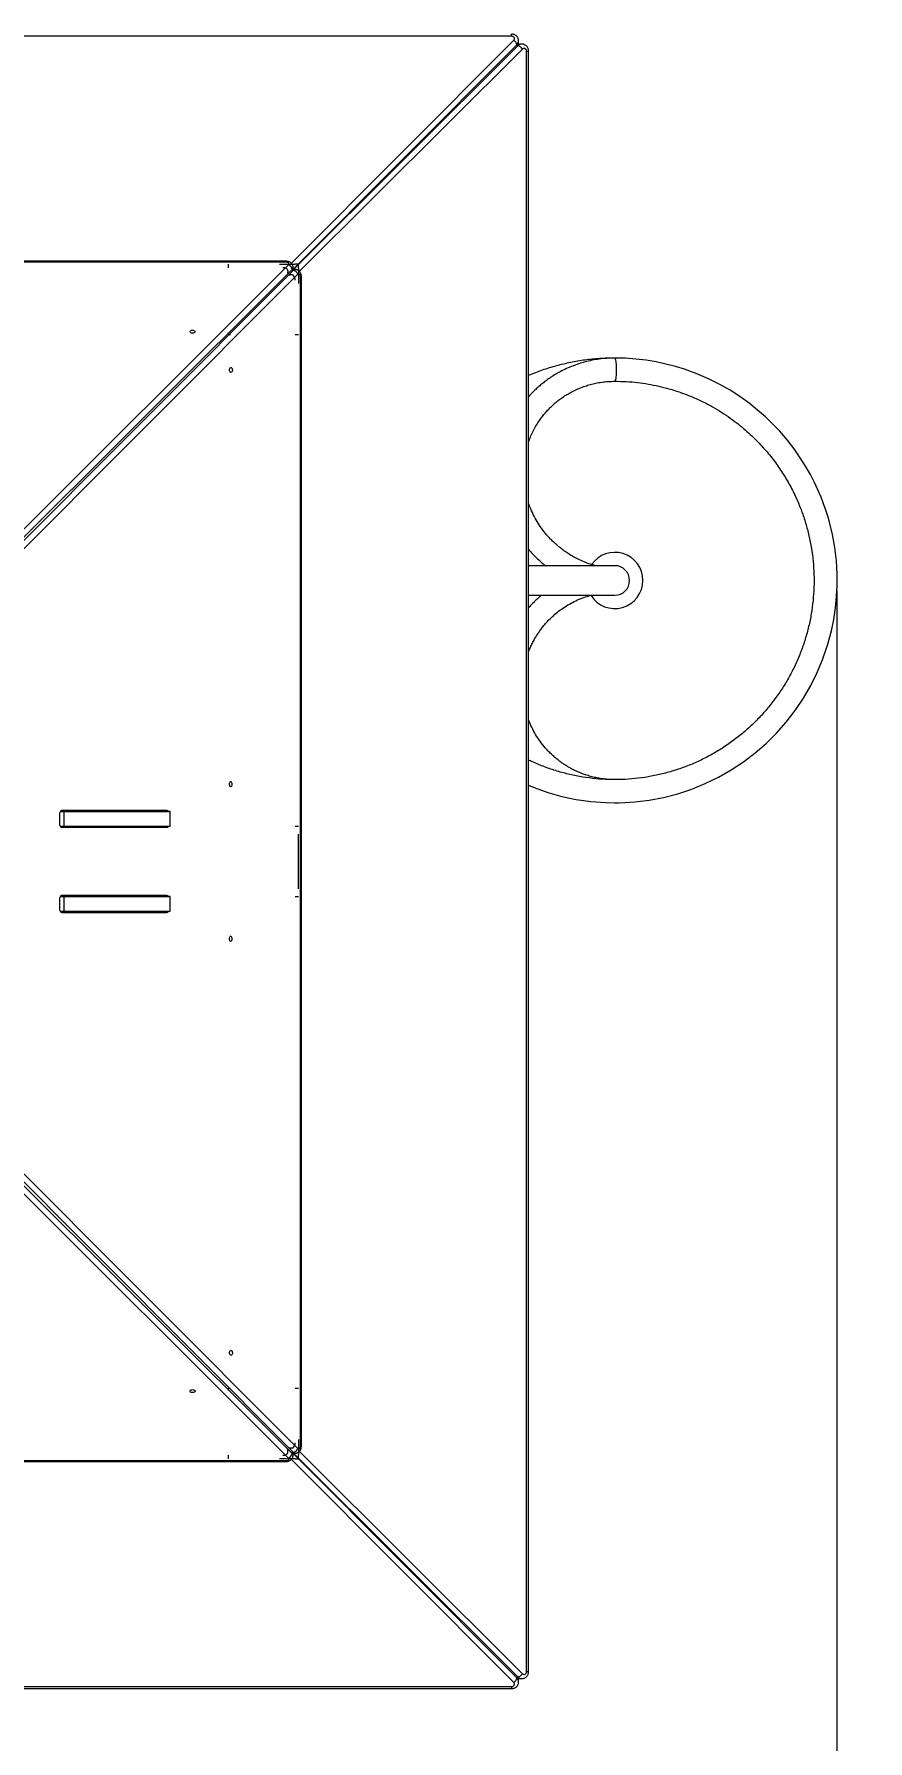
# Model space of a CAD drawing. Header units: millimetres. Extents: x -10881 to 8954, y -8695 to 5624.
# Drawn here: x 6243 to 7429, y -725 to 1704 of the extents above; entities that cross this region are included whole.
import ezdxf

# ---------------------------------------------------------------- set-up
doc = ezdxf.new("R2010")
doc.units = ezdxf.units.MM
for name, color, linetype in [('DIKOM_ОБЪЕКТ', 7, 'Continuous'), ('DIKOM_РАЗМЕР_ЗОНА', 7, 'Continuous'), ('DIKOM_РАЗМЕР_ОБЪЕКТА', 7, 'Continuous')]:
    doc.layers.add(name, color=color, linetype=linetype)
doc.styles.add('style1', font='arial.ttf', dxfattribs={"width": 0.8})
doc.dimstyles.new('1-50', dxfattribs={"dimtxt": 300, "dimasz": 200, "dimexe": 100, "dimexo": 0, "dimgap": 100, "dimtad": 1, "dimtxsty": 'style1', "dimcen": 200, "dimclrd": 7, "dimclre": 7, "dimclrt": 7, "dimadec": 1, "dimazin": 2, "dimtfac": 1, "dimtmove": 0, "dimatfit": 2, "dimfxl": 0, "dimlwd": 25, "dimlwe": 18, "dimarcsym": 0})

# ---------------------------------------------------------------- blocks, each defined once
blk = doc.blocks.new('*D10')
at = {"layer": 'Defpoints', "color": 0, "transparency": 16777216}
for p in [(-7152.7, 2730.8), (7385.2, 911.3), (7385.2, -7693.8)]:
    blk.add_point(p, dxfattribs=at)
at = {"layer": 'DIKOM_РАЗМЕР_ОБЪЕКТА', "color": 7, "lineweight": 18, "transparency": 16777216}
for p, q in [((-7152.7, 2730.8), (-7152.7, -7793.8)), ((7385.2, 911.3), (7385.2, -7793.8))]:
    blk.add_line(p, q, dxfattribs=at)
at = {"layer": 'DIKOM_РАЗМЕР_ОБЪЕКТА', "color": 7, "lineweight": 25, "transparency": 16777216}
blk.add_line((-6952.7, -7693.8), (7185.2, -7693.8), dxfattribs=at)
at = {"layer": 'DIKOM_РАЗМЕР_ОБЪЕКТА', "color": 7, "transparency": 16777216}
for points in [[(-6952.7, -7660.4), (-6952.7, -7727.1), (-7152.7, -7693.8)], [(7185.2, -7660.4), (7185.2, -7727.1), (7385.2, -7693.8)]]:
    blk.add_solid(points, dxfattribs=at)
at = {"layer": 'DIKOM_РАЗМЕР_ОБЪЕКТА', "color": 7, "transparency": 16777216, "insert": (116.2, -7440.6), "char_height": 300, "attachment_point": 5, "style": 'style1'}
blk.add_mtext('14500', dxfattribs=at)
blk = doc.blocks.new('*D12')
at = {"layer": 'Defpoints', "color": 0, "transparency": 16777216}
for p in [(-9113.3, 3014), (8954.2, 2756.5), (8954.2, -8594.5)]:
    blk.add_point(p, dxfattribs=at)
at = {"layer": 'DIKOM_РАЗМЕР_ЗОНА', "color": 7, "lineweight": 18, "transparency": 16777216}
for p, q in [((-9113.3, 3014), (-9113.3, -8694.5)), ((8954.2, 2756.5), (8954.2, -8694.5))]:
    blk.add_line(p, q, dxfattribs=at)
at = {"layer": 'DIKOM_РАЗМЕР_ЗОНА', "color": 7, "lineweight": 25, "transparency": 16777216}
blk.add_line((-8913.3, -8594.5), (8754.2, -8594.5), dxfattribs=at)
at = {"layer": 'DIKOM_РАЗМЕР_ЗОНА', "color": 7, "transparency": 16777216}
for points in [[(-8913.3, -8561.2), (-8913.3, -8627.8), (-9113.3, -8594.5)], [(8754.2, -8561.2), (8754.2, -8627.8), (8954.2, -8594.5)]]:
    blk.add_solid(points, dxfattribs=at)
at = {"layer": 'DIKOM_РАЗМЕР_ЗОНА', "color": 7, "transparency": 16777216, "insert": (-79.6, -8341.3), "char_height": 300, "attachment_point": 5, "style": 'style1'}
blk.add_mtext('18000', dxfattribs=at)

msp = doc.modelspace()

# ---------------------------------------------------------------- linework, layer by layer
at = {"layer": 'DIKOM_ОБЪЕКТ', "color": 7, "linetype": 'Continuous', "lineweight": 15}
for p, q in [((6922.353, 1700.817), (4616.037, 1700.817)), ((6609.044, 1377.682), (6925.381, 1695.089)), ((6929.923, 1688.694), (6611.412, 1369.105)), ((6611.882, 1368.678), (6931.423, 1687.194)), ((6937.818, 1682.651), (6620.442, 1366.293)), ((6929.923, 1687.194), (6929.923, 1688.694)), ((6931.423, 1687.194), (6929.923, 1687.194)), ((6932.353, 1692.853), (6932.353, 1694.353)), ((6937.085, 1689.624), (6935.585, 1689.625)), ((6943.546, -626.692), (6943.546, 1679.624)), ((6946.546, -626.692), (6946.546, 1679.625)), ((6601.478, 1380.538), (4936.887, 1380.538)), ((6601.478, 1379.329), (4936.887, 1379.329)), ((5772.601, 544.632), (6604.903, 1375.679)), ((6610.042, 1369.023), (5777.74, 537.976)), ((5780.875, 534.841), (6611.769, 1367.295)), ((6618.425, 1362.157), (5787.531, 529.703)), ((6519.286, 1376.277), (6519.286, 1371.346)), ((6592.139, 1376.277), (6614.286, 1376.277)), ((6601.471, 1380.538), (6601.471, 1379.329)), ((6604.286, 1367.319), (6604.286, 1365.305)), ((6610.328, 1361.277), (6608.314, 1361.277)), ((6610.035, 1367.295), (6610.035, 1369.023)), ((6611.763, 1367.295), (6610.035, 1367.295)), ((6610.042, 1367.295), (6610.042, 1369.023)), ((6611.769, 1367.295), (6610.042, 1367.295)), ((6611.471, 1369.735), (6611.471, 1372.13)), ((6611.478, 1369.735), (6611.478, 1372.13)), ((6614.871, 1368.732), (6612.475, 1368.732)), ((6614.877, 1368.732), (6612.481, 1368.732)), ((6619.286, 1376.277), (6614.286, 1376.277)), ((6619.286, 1371.277), (6619.286, 1376.277)), ((6619.286, 1371.277), (6619.286, 1349.13)), ((6622.075, -305.859), (6622.075, 1358.732)), ((6623.283, -305.858), (6623.283, 1358.732)), ((6519.286, 1279.255), (6519.286, 1276.277)), ((6519.286, 1276.277), (6522.265, 1276.277)), ((6614.356, 1276.277), (6619.286, 1276.277)), ((7067.173, 1209.706), (7079.301, 1209.484)), ((7069.176, 947.277), (6946.546, 947.277)), ((6946.546, 905.277), (7069.176, 905.277)), ((7071.83, 642.851), (7069.186, 642.777)), ((7069.165, 609.777), (7074.979, 609.917)), ((6279.027, 592.871), (6279.027, 580.871)), ((6280.25, 597.372), (6286.029, 597.371)), ((6422.277, 597.434), (6280.274, 597.407)), ((6431.89, 598.9), (6282.638, 598.872)), ((6286.029, 576.371), (6286.029, 597.371)), ((6436.485, 597.4), (6424.876, 597.401)), ((6436.485, 576.4), (6436.485, 597.4)), ((6280.249, 576.372), (6286.029, 576.371)), ((6419.91, 574.901), (6282.513, 574.875)), ((6282.638, 574.872), (6431.89, 574.9)), ((6419.91, 574.901), (6431.89, 574.9)), ((6619.286, 576.277), (6614.356, 576.277)), ((6619.286, 487.547), (6619.286, 565.007)), ((5777.74, 514.578), (6610.042, -316.151)), ((6611.769, -314.423), (5780.875, 517.713)), ((5787.531, 522.851), (6618.425, -309.285)), ((6604.903, -322.807), (5772.601, 507.922)), ((6279.027, 471.871), (6279.027, 459.871)), ((6280.25, 476.372), (6286.029, 476.371)), ((6422.277, 476.434), (6280.274, 476.407)), ((6280.591, 476.813), (6421.984, 476.813)), ((6431.89, 477.9), (6282.638, 477.872)), ((6286.029, 455.371), (6286.029, 476.371)), ((6436.485, 476.4), (6424.876, 476.401)), ((6436.485, 455.4), (6436.485, 476.4)), ((6614.356, 476.277), (6619.286, 476.277)), ((6280.249, 455.372), (6286.029, 455.371)), ((6419.91, 453.901), (6282.513, 453.875)), ((6282.638, 453.872), (6431.89, 453.9)), ((6419.91, 453.901), (6431.89, 453.9)), ((6519.286, -223.723), (6519.286, -226.702)), ((6522.265, -223.723), (6519.286, -223.723)), ((6619.286, -223.723), (6614.356, -223.723)), ((6604.286, -314.764), (6604.286, -312.751)), ((6610.328, -308.723), (6608.314, -308.723)), ((6610.035, -316.151), (6610.035, -314.423)), ((6610.035, -314.423), (6611.763, -314.423)), ((6610.042, -316.151), (6610.042, -314.423)), ((6610.042, -314.423), (6611.769, -314.423)), ((6619.286, -296.576), (6619.286, -318.723)), ((6620.439, -313.412), (6937.818, -629.721)), ((4936.887, -326.456), (6601.477, -326.456)), ((4936.887, -327.664), (6601.477, -327.664)), ((6519.286, -318.792), (6519.286, -323.723)), ((6614.286, -323.723), (6592.139, -323.723)), ((6601.471, -326.456), (6601.471, -327.664)), ((6925.381, -642.158), (6609.05, -324.81)), ((6611.423, -316.238), (6929.923, -635.762)), ((6611.471, -319.257), (6611.471, -316.861)), ((6611.477, -319.257), (6611.477, -316.861)), ((6931.423, -634.262), (6611.879, -315.796)), ((6612.473, -315.858), (6614.869, -315.858)), ((6612.479, -315.858), (6614.875, -315.858)), ((6614.286, -323.723), (6619.286, -323.723)), ((6619.286, -323.723), (6619.286, -318.723)), ((4616.037, -647.885), (6922.353, -647.885)), ((4616.037, -650.884), (6922.353, -650.884)), ((6929.923, -634.262), (6931.423, -634.262)), ((6929.923, -635.762), (6929.923, -634.262)), ((6932.353, -641.421), (6932.353, -639.92)), ((6935.58, -636.692), (6937.08, -636.692))]:
    msp.add_line(p, q, dxfattribs=at)
at = {"layer": 'DIKOM_ОБЪЕКТ', "color": 7, "linetype": 'Continuous', "lineweight": 15, "flags": 128}
for points in [[(6922.353, 1700.817), (6922.353, 1701.773), (6922.353, 1702.577), (6922.353, 1703.198), (6922.353, 1703.613), (6922.353, 1703.804), (6922.353, 1703.817)], [(6925.381, 1695.089), (6925.995, 1695.918), (6926.313, 1696.864), (6926.312, 1697.849), (6925.99, 1698.794), (6925.374, 1699.623), (6924.514, 1700.268), (6923.479, 1700.677), (6922.353, 1700.817)], [(6943.546, 1679.624), (6943.406, 1680.75), (6942.997, 1681.785), (6942.352, 1682.645), (6941.524, 1683.261), (6940.579, 1683.582), (6939.594, 1683.584), (6938.648, 1683.265), (6937.818, 1682.651)], [(6943.546, 1679.624), (6944.502, 1679.624), (6945.306, 1679.624), (6945.927, 1679.624), (6946.342, 1679.624), (6946.533, 1679.624), (6946.546, 1679.625)], [(6604.897, 1375.679), (6605.317, 1376.26), (6605.471, 1376.888), (6605.347, 1377.517), (6604.954, 1378.106), (6604.319, 1378.612), (6603.487, 1379.001), (6602.515, 1379.246), (6601.471, 1379.329)], [(6601.478, 1380.538), (6601.478, 1380.528), (6601.478, 1380.347), (6601.478, 1379.942), (6601.478, 1379.329)], [(6604.903, 1375.679), (6605.324, 1376.26), (6605.477, 1376.888), (6605.353, 1377.517), (6604.96, 1378.106), (6604.326, 1378.612), (6603.494, 1379.001), (6602.522, 1379.246), (6601.478, 1379.329)], [(6611.293, 1368.604), (6611.346, 1368.786), (6611.471, 1369.735)], [(6611.3, 1368.604), (6611.353, 1368.786), (6611.478, 1369.735)], [(6612.475, 1368.732), (6611.525, 1368.607), (6611.307, 1368.542)], [(6612.481, 1368.732), (6611.532, 1368.607), (6611.314, 1368.542)], [(6622.069, 1358.732), (6621.985, 1359.776), (6621.74, 1360.748), (6621.351, 1361.58), (6620.845, 1362.214), (6620.257, 1362.607), (6619.627, 1362.731), (6619, 1362.577), (6618.419, 1362.157)], [(6622.075, 1358.732), (6621.992, 1359.776), (6621.747, 1360.748), (6621.358, 1361.58), (6620.852, 1362.214), (6620.264, 1362.607), (6619.634, 1362.731), (6619.007, 1362.577), (6618.425, 1362.157)], [(6622.069, 1358.732), (6622.681, 1358.732), (6623.086, 1358.732), (6623.267, 1358.732), (6623.277, 1358.732)], [(6622.075, 1358.732), (6622.688, 1358.732), (6623.092, 1358.732), (6623.274, 1358.732), (6623.283, 1358.732)], [(6472.049, 1280.336), (6471.859, 1279.652), (6471.311, 1279.042), (6470.463, 1278.572), (6469.408, 1278.294), (6468.26, 1278.237), (6467.143, 1278.407), (6466.178, 1278.786), (6465.471, 1279.333), (6465.097, 1279.989), (6465.097, 1280.683), (6465.471, 1281.339), (6466.178, 1281.886), (6467.143, 1282.265), (6468.26, 1282.436), (6469.408, 1282.378), (6470.463, 1282.1), (6471.311, 1281.63), (6471.859, 1281.02), (6472.049, 1280.336)], [(6946.546, 634.68), (6954.281, 631.369), (6973.948, 624.443), (6994.029, 618.829), (7014.437, 614.548), (7035.082, 611.619), (7055.875, 610.058), (7076.725, 609.869), (7097.543, 611.051), (7118.237, 613.603), (7138.719, 617.514), (7158.899, 622.762), (7178.69, 629.328), (7198.004, 637.185), (7216.76, 646.295), (7234.876, 656.619), (7252.272, 668.116), (7268.873, 680.732), (7284.608, 694.413), (7299.408, 709.102), (7313.208, 724.734), (7325.949, 741.24), (7337.577, 758.548), (7348.037, 776.585), (7357.288, 795.273), (7365.291, 814.527), (7372.006, 834.267), (7377.406, 854.408), (7380.765, 870.746), (7383.239, 887.081), (7384.838, 903.277), (7385.597, 919.286), (7385.552, 935.067), (7384.423, 954.412), (7382.167, 973.27), (7378.863, 991.581), (7374.593, 1009.294), (7372.119, 1017.912), (7369.424, 1026.393), (7366.3, 1035.316), (7362.607, 1044.893), (7358.276, 1055.087), (7353.235, 1065.851), (7347.409, 1077.132), (7340.721, 1088.867), (7333.089, 1100.981), (7324.439, 1113.392), (7314.695, 1126.005), (7303.786, 1138.715), (7294.174, 1148.871), (7283.74, 1158.943), (7272.459, 1168.861), (7260.307, 1178.547), (7247.266, 1187.917), (7233.323, 1196.883), (7218.47, 1205.349), (7202.712, 1213.221), (7186.06, 1220.398), (7168.533, 1226.776), (7155.493, 1230.779), (7142.033, 1234.276), (7128.173, 1237.229), (7113.931, 1239.596), (7099.334, 1241.337), (7084.408, 1242.41), (7069.186, 1242.777), (7069.186, 1242.777)], [(7071.715, 1229.636), (7071.611, 1231.952), (7071.455, 1234.148), (7071.251, 1236.175), (7071.002, 1237.992), (7070.715, 1239.559), (7070.394, 1240.843), (7070.048, 1241.816), (7069.683, 1242.458), (7069.307, 1242.756), (7069.186, 1242.777)], [(6523.1, 1222.285), (6522.416, 1222.474), (6521.806, 1223.023), (6521.337, 1223.87), (6521.058, 1224.925), (6521.001, 1226.073), (6521.171, 1227.19), (6521.55, 1228.155), (6522.098, 1228.863), (6522.753, 1229.237), (6523.447, 1229.237), (6524.103, 1228.863), (6524.65, 1228.156), (6525.029, 1227.191), (6525.199, 1226.074), (6525.142, 1224.926), (6524.864, 1223.871), (6524.394, 1223.023), (6523.784, 1222.475), (6523.1, 1222.285)], [(7069.166, 1209.777), (7069.234, 1209.781), (7069.611, 1210.01), (7069.978, 1210.587), (7070.329, 1211.497), (7070.655, 1212.723), (7070.949, 1214.237), (7071.206, 1216.008), (7071.419, 1217.998), (7071.585, 1220.165), (7071.699, 1222.461), (7071.759, 1224.839), (7071.765, 1227.248), (7071.715, 1229.636)], [(6522.765, 639.918), (6522.081, 639.728), (6521.471, 639.179), (6521.002, 638.332), (6520.723, 637.276), (6520.666, 636.128), (6520.836, 635.011), (6521.215, 634.047), (6521.763, 633.339), (6522.418, 632.965), (6523.112, 632.965), (6523.768, 633.34), (6524.315, 634.047), (6524.694, 635.012), (6524.864, 636.129), (6524.807, 637.277), (6524.528, 638.332), (6524.059, 639.18), (6523.449, 639.728), (6522.765, 639.918)], [(6282.638, 598.872), (6281.934, 598.756), (6281.256, 598.415), (6280.632, 597.86), (6280.085, 597.114), (6279.636, 596.204), (6279.302, 595.167), (6279.096, 594.042), (6279.027, 592.871)], [(6286.029, 597.371), (6294.762, 597.372), (6303.335, 597.372), (6311.737, 597.373), (6319.955, 597.374), (6327.979, 597.375), (6335.798, 597.375), (6343.401, 597.376), (6350.777, 597.377), (6357.916, 597.378), (6364.808, 597.379), (6371.444, 597.38), (6377.814, 597.381), (6383.91, 597.382), (6389.723, 597.383), (6395.245, 597.384), (6400.469, 597.386), (6405.388, 597.387), (6409.994, 597.388), (6414.281, 597.389), (6418.243, 597.391), (6421.875, 597.392), (6425.172, 597.393), (6428.129, 597.394), (6430.742, 597.396), (6433.008, 597.397), (6434.923, 597.398), (6436.485, 597.4)], [(6422.299, 597.402), (6421.435, 597.402), (6420.46, 597.402), (6419.749, 597.402), (6419.368, 597.402), (6419.352, 597.402), (6419.703, 597.401), (6420.388, 597.401), (6421.343, 597.401), (6422.482, 597.401), (6423.697, 597.401), (6424.876, 597.401), (6424.876, 597.401)], [(6279.027, 580.871), (6279.096, 579.7), (6279.302, 578.575), (6279.636, 577.538), (6280.085, 576.629), (6280.632, 575.882), (6281.256, 575.328), (6281.934, 574.987), (6282.638, 574.872)], [(6286.029, 576.371), (6294.762, 576.372), (6303.335, 576.372), (6311.737, 576.373), (6319.955, 576.374), (6327.979, 576.375), (6335.798, 576.375), (6343.401, 576.376), (6350.777, 576.377), (6357.916, 576.378), (6364.808, 576.379), (6371.444, 576.38), (6377.814, 576.381), (6383.91, 576.382), (6389.723, 576.383), (6395.245, 576.384), (6400.469, 576.386), (6405.388, 576.387), (6409.994, 576.388), (6414.281, 576.389), (6418.243, 576.391), (6421.875, 576.392), (6425.172, 576.393), (6428.129, 576.394), (6430.742, 576.396), (6433.008, 576.397), (6434.923, 576.398), (6436.485, 576.4)], [(6282.638, 477.872), (6281.934, 477.756), (6281.256, 477.415), (6280.632, 476.86), (6280.085, 476.114), (6279.636, 475.204), (6279.302, 474.167), (6279.096, 473.042), (6279.027, 471.871)], [(6286.029, 476.371), (6294.762, 476.372), (6303.335, 476.372), (6311.737, 476.373), (6319.955, 476.374), (6327.979, 476.375), (6335.798, 476.375), (6343.401, 476.376), (6350.777, 476.377), (6357.916, 476.378), (6364.808, 476.379), (6371.444, 476.38), (6377.814, 476.381), (6383.91, 476.382), (6389.723, 476.383), (6395.245, 476.384), (6400.469, 476.386), (6405.388, 476.387), (6409.994, 476.388), (6414.281, 476.389), (6418.243, 476.391), (6421.875, 476.392), (6425.172, 476.393), (6428.129, 476.394), (6430.742, 476.396), (6433.008, 476.397), (6434.923, 476.398), (6436.485, 476.4)], [(6422.299, 476.402), (6421.435, 476.402), (6420.46, 476.402), (6419.749, 476.402), (6419.368, 476.402), (6419.352, 476.402), (6419.703, 476.401), (6420.388, 476.401), (6421.343, 476.401), (6422.482, 476.401), (6423.697, 476.401), (6424.876, 476.401), (6424.876, 476.401)], [(6279.027, 459.871), (6279.096, 458.7), (6279.302, 457.575), (6279.636, 456.538), (6280.085, 455.629), (6280.632, 454.882), (6281.256, 454.328), (6281.934, 453.987), (6282.638, 453.872)], [(6286.029, 455.371), (6294.762, 455.372), (6303.335, 455.372), (6311.737, 455.373), (6319.955, 455.374), (6327.979, 455.375), (6335.798, 455.375), (6343.401, 455.376), (6350.777, 455.377), (6357.916, 455.378), (6364.808, 455.379), (6371.444, 455.38), (6377.814, 455.381), (6383.91, 455.382), (6389.723, 455.383), (6395.245, 455.384), (6400.469, 455.386), (6405.388, 455.387), (6409.994, 455.388), (6414.281, 455.389), (6418.243, 455.391), (6421.875, 455.392), (6425.172, 455.393), (6428.129, 455.394), (6430.742, 455.396), (6433.008, 455.397), (6434.923, 455.398), (6436.485, 455.4)], [(6522.765, 419.918), (6522.081, 419.728), (6521.471, 419.179), (6521.002, 418.332), (6520.723, 417.276), (6520.666, 416.128), (6520.836, 415.011), (6521.215, 414.047), (6521.763, 413.339), (6522.418, 412.965), (6523.112, 412.965), (6523.768, 413.34), (6524.315, 414.047), (6524.694, 415.012), (6524.864, 416.129), (6524.807, 417.277), (6524.528, 418.332), (6524.059, 419.18), (6523.449, 419.728), (6522.765, 419.918)], [(6523.1, -176.45), (6522.416, -176.26), (6521.806, -175.712), (6521.337, -174.864), (6521.058, -173.809), (6521.001, -172.661), (6521.171, -171.544), (6521.55, -170.579), (6522.098, -169.872), (6522.753, -169.497), (6523.447, -169.497), (6524.103, -169.871), (6524.65, -170.579), (6525.029, -171.543), (6525.199, -172.66), (6525.142, -173.808), (6524.864, -174.864), (6524.394, -175.711), (6523.784, -176.26), (6523.1, -176.45)], [(6465.049, -227.501), (6465.238, -226.817), (6465.787, -226.207), (6466.634, -225.738), (6467.69, -225.459), (6468.838, -225.402), (6469.955, -225.572), (6470.919, -225.951), (6471.627, -226.499), (6472.001, -227.154), (6472.001, -227.848), (6471.627, -228.503), (6470.919, -229.05), (6469.955, -229.429), (6468.838, -229.6), (6467.69, -229.542), (6466.634, -229.264), (6465.787, -228.794), (6465.238, -228.185), (6465.049, -227.501)], [(6611.471, -316.861), (6611.346, -315.913), (6611.281, -315.694)], [(6611.477, -316.861), (6611.352, -315.913), (6611.288, -315.694)], [(6611.343, -315.68), (6611.525, -315.733), (6612.473, -315.858)], [(6611.35, -315.68), (6611.532, -315.733), (6612.479, -315.858)], [(6618.419, -309.285), (6619, -309.705), (6619.627, -309.859), (6620.257, -309.735), (6620.845, -309.342), (6621.351, -308.707), (6621.74, -307.875), (6621.985, -306.903), (6622.069, -305.859)], [(6618.425, -309.285), (6619.007, -309.705), (6619.634, -309.859), (6620.264, -309.735), (6620.852, -309.342), (6621.358, -308.707), (6621.747, -307.875), (6621.992, -306.903), (6622.075, -305.859)], [(6623.277, -305.858), (6623.267, -305.858), (6623.086, -305.858), (6622.681, -305.858), (6622.069, -305.859)], [(6623.283, -305.858), (6623.274, -305.858), (6623.092, -305.858), (6622.688, -305.858), (6622.075, -305.859)], [(6601.471, -326.456), (6602.515, -326.373), (6603.487, -326.128), (6604.319, -325.739), (6604.954, -325.233), (6605.347, -324.645), (6605.47, -324.015), (6605.317, -323.388), (6604.897, -322.807)], [(6601.477, -326.456), (6602.522, -326.373), (6603.494, -326.128), (6604.326, -325.739), (6604.96, -325.233), (6605.353, -324.645), (6605.477, -324.015), (6605.323, -323.388), (6604.903, -322.807)], [(6601.477, -326.456), (6601.477, -327.069), (6601.477, -327.473), (6601.477, -327.654), (6601.477, -327.664)], [(6937.818, -629.721), (6938.648, -630.334), (6939.594, -630.653), (6940.579, -630.651), (6941.524, -630.33), (6942.352, -629.714), (6942.997, -628.853), (6943.406, -627.818), (6943.546, -626.692)], [(6943.546, -626.692), (6944.502, -626.692), (6945.306, -626.692), (6945.927, -626.692), (6946.342, -626.692), (6946.533, -626.692), (6946.546, -626.692)], [(6922.353, -647.885), (6923.479, -647.745), (6924.514, -647.336), (6925.374, -646.692), (6925.99, -645.863), (6926.312, -644.918), (6926.313, -643.933), (6925.995, -642.988), (6925.381, -642.158)], [(6922.353, -647.885), (6922.353, -648.841), (6922.353, -649.645), (6922.353, -650.266), (6922.353, -650.68), (6922.353, -650.872), (6922.353, -650.884)]]:
    msp.add_lwpolyline(points, dxfattribs=at)
at = {"layer": 'DIKOM_ОБЪЕКТ', "color": 7, "linetype": 'Continuous', "lineweight": 15}
for centre, radius, start, end in [((6919.613, 1686.181), 10.611, 13.694699, 57.074665), ((6924.349, 1694.438), 8.004, 314.141451, 359.870894), ((6924.345, 1692.941), 8.009, 314.148554, 359.37491), ((6935.67, 1681.617), 8.008, 90.612496, 135.85736), ((6937.168, 1681.619), 8.005, 90.290516, 135.861988), ((6928.91, 1676.882), 10.614, 32.928383, 76.300678), ((6602.274, 1368.342), 7.791, 5.011277, 70.326901), ((6602.28, 1368.342), 7.791, 5.011479, 70.326771), ((6607.079, 1372.273), 4.393, 312.283567, 358.427592), ((6607.086, 1372.273), 4.393, 312.283296, 358.427694), ((6615.017, 1364.335), 4.399, 91.996602, 137.711467), ((6611.082, 1359.533), 7.792, 19.674662, 84.986758), ((6615.023, 1364.335), 4.399, 91.996551, 137.711176), ((6611.088, 1359.533), 7.792, 19.674727, 84.986637), ((7069.176, 926.277), 40, 0, 145.552778), ((7069.176, 926.277), 40, 211.901187, 0), ((7069.176, 926.277), 21, 270, 90), ((7069.176, 926.277), 21, 0, 90), ((7069.176, 926.277), 21, 270, 0), ((6419.637, 595.834), 3.09, 30.47815, 82.582656), ((6431.648, 595.863), 3.047, 30.29979, 85.444991), ((6419.667, 577.94), 3.048, 274.579225, 329.702334), ((6431.647, 577.938), 3.047, 274.573935, 329.650248), ((6419.637, 474.834), 3.09, 30.478077, 82.582649), ((6431.648, 474.863), 3.047, 30.29979, 85.444991), ((6419.667, 456.94), 3.048, 274.579227, 329.70236), ((6431.647, 456.938), 3.047, 274.573936, 329.650256), ((6611.083, -306.663), 7.79, 275.003429, 340.331616), ((6615.011, -311.469), 4.391, 222.283109, 268.4235), ((6611.09, -306.663), 7.79, 275.00355, 340.331551), ((6615.018, -311.469), 4.391, 222.283399, 268.423567), ((6602.274, -315.471), 7.791, 289.669945, 354.994606), ((6602.281, -315.471), 7.791, 289.670075, 354.994403), ((6607.076, -319.404), 4.397, 2.001563, 47.711889), ((6607.083, -319.404), 4.397, 2.001408, 47.712162), ((6928.915, -623.956), 10.607, 283.680205, 327.079626), ((6919.615, -633.252), 10.61, 302.92355, 346.314975), ((6935.669, -628.685), 8.007, 224.14869, 269.360901), ((6924.347, -640.008), 8.007, 0.625975, 45.857475), ((6924.35, -641.506), 8.004, 0.299265, 45.862171), ((6937.166, -628.689), 8.003, 224.141546, 269.859695)]:
    msp.add_arc(centre, radius, start, end, dxfattribs=at)
for centre, major_axis, start_param, end_param in [((6596.819, 1367.319), (7.467, 0), 0, 1.57079633), ((6596.819, 1365.305), (7.467, 0), 5.78869262, 6.28318531), ((6608.314, 1353.81), (0, 7.467), 0, 0.49449269), ((6610.328, 1353.81), (0, 7.467), 4.71238898, 6.28318531), ((6596.819, -314.765), (7.467, 0), 4.71238898, 6.28318531), ((6596.819, -312.751), (7.467, 0), 0, 0.49449269), ((6608.314, -301.256), (0, 7.467), 2.64709997, 3.14159265), ((6610.328, -301.256), (0, 7.467), 3.14159265, 4.71238898)]:
    msp.add_ellipse(centre, major_axis=major_axis, ratio=0.53937887, start_param=start_param, end_param=end_param, dxfattribs=at)
for points, knots in [([(6932.315, 1694.433), (6932.315, 1694.786), (6932.314, 1695.698), (6931.959, 1697.137), (6931.31, 1698.682), (6930.381, 1700.085), (6929.216, 1701.311), (6927.841, 1702.328), (6926.292, 1703.109), (6924.609, 1703.624), (6923.272, 1703.804), (6922.516, 1703.815), (6922.353, 1703.817)], [0, 0, 0, 0, 0.0700297, 0.18122849, 0.29172403, 0.40211195, 0.5129644, 0.62475695, 0.7378108, 0.85226942, 0.96812202, 1, 1, 1, 1]), ([(6931.151, 1688.424), (6931.263, 1688.602), (6931.685, 1689.273), (6932.092, 1690.586), (6932.37, 1691.921), (6932.328, 1692.691), (6932.317, 1692.888)], [0, 0, 0, 0, 0.13376479, 0.5062833, 0.87333909, 1, 1, 1, 1]), ([(6935.689, 1689.595), (6935.556, 1689.605), (6934.862, 1689.66), (6933.616, 1689.436), (6932.212, 1689.037), (6931.44, 1688.591), (6931.151, 1688.424)], [0, 0, 0, 0, 0.08438402, 0.43906928, 0.79076989, 1, 1, 1, 1]), ([(6946.546, 1679.625), (6946.529, 1680.073), (6946.49, 1681.127), (6946.124, 1682.757), (6945.44, 1684.447), (6944.462, 1685.985), (6943.229, 1687.311), (6941.786, 1688.374), (6940.191, 1689.125), (6938.62, 1689.558), (6937.59, 1689.586), (6937.137, 1689.598)], [0, 0, 0, 0, 0.08751636, 0.20546761, 0.32421683, 0.44321595, 0.56186459, 0.67953412, 0.79573424, 0.910237, 1, 1, 1, 1]), ([(6611.458, 1372.172), (6611.435, 1372.642), (6611.387, 1373.608), (6610.945, 1375.001), (6610.266, 1376.299), (6609.362, 1377.446), (6608.258, 1378.438), (6606.961, 1379.265), (6605.479, 1379.914), (6603.836, 1380.354), (6602.472, 1380.523), (6601.676, 1380.535), (6601.471, 1380.538)], [0, 0, 0, 0, 0.09772369, 0.20094353, 0.30203875, 0.40290261, 0.505513, 0.61182206, 0.72318489, 0.83941987, 0.95862144, 1, 1, 1, 1]), ([(6611.465, 1372.172), (6611.442, 1372.642), (6611.394, 1373.608), (6610.952, 1375.001), (6610.273, 1376.299), (6609.368, 1377.446), (6608.265, 1378.438), (6606.968, 1379.265), (6605.485, 1379.914), (6603.843, 1380.354), (6602.478, 1380.523), (6601.683, 1380.535), (6601.478, 1380.538)], [0, 0, 0, 0, 0.0977196, 0.20093992, 0.30203553, 0.40289969, 0.5055103, 0.61181951, 0.72318247, 0.83941764, 0.95861952, 1, 1, 1, 1]), ([(6612.486, 1368.694), (6612.154, 1368.712), (6611.738, 1368.734), (6611.338, 1368.632), (6611.257, 1368.611)], [0, 0, 0, 0, 0.79806405, 1, 1, 1, 1]), ([(6611.348, 1368.632), (6611.421, 1368.969), (6611.502, 1369.345), (6611.463, 1369.724), (6611.459, 1369.765)], [0, 0, 0, 0, 0.89276909, 1, 1, 1, 1]), ([(6611.355, 1368.632), (6611.427, 1368.969), (6611.509, 1369.345), (6611.47, 1369.724), (6611.466, 1369.765)], [0, 0, 0, 0, 0.89271052, 1, 1, 1, 1]), ([(6612.492, 1368.694), (6612.16, 1368.714), (6611.775, 1368.737), (6611.405, 1368.645), (6611.355, 1368.632)], [0, 0, 0, 0, 0.86328603, 1, 1, 1, 1]), ([(6623.277, 1358.732), (6623.267, 1359.104), (6623.241, 1360.088), (6622.97, 1361.683), (6622.414, 1363.38), (6621.624, 1364.883), (6620.666, 1366.141), (6619.54, 1367.174), (6618.274, 1367.97), (6616.9, 1368.488), (6615.739, 1368.739), (6615.055, 1368.704), (6614.857, 1368.693)], [0, 0, 0, 0, 0.0747019, 0.19787248, 0.32525286, 0.43898422, 0.54839582, 0.65386078, 0.75669308, 0.85804257, 0.95874941, 1, 1, 1, 1]), ([(6623.283, 1358.732), (6623.274, 1359.104), (6623.248, 1360.088), (6622.977, 1361.683), (6622.42, 1363.38), (6621.631, 1364.883), (6620.672, 1366.141), (6619.547, 1367.174), (6618.281, 1367.97), (6616.907, 1368.488), (6615.746, 1368.739), (6615.062, 1368.704), (6614.863, 1368.693)], [0, 0, 0, 0, 0.07470213, 0.19787268, 0.32525295, 0.43898421, 0.54839581, 0.65386084, 0.75669324, 0.85804282, 0.95874976, 1, 1, 1, 1]), ([(7087.36, 1242.198), (7081.029, 1242.474), (7067.751, 1243.053), (7047.508, 1242.242), (7026.75, 1240.158), (7006.175, 1236.673), (6985.873, 1231.853), (6965.938, 1225.709), (6952.949, 1220.745), (6946.546, 1218.053)], [0, 0, 0, 0, 0.038455042, 0.08064426, 0.122832928, 0.165021482, 0.207210301, 0.249399583, 0.291552383, 0.291552383, 0.291552383, 0.291552383]), ([(7069.186, 1242.777), (7065.388, 1242.702), (7057.947, 1242.556), (7047.094, 1241.412), (7036.813, 1239.703), (7027.131, 1237.457), (7017.368, 1234.58), (7007.658, 1231.04), (6998.147, 1226.84), (6989.573, 1222.403), (6981.904, 1217.861), (6975.101, 1213.329), (6969.119, 1208.911), (6963.814, 1204.622), (6958.943, 1200.347), (6954.289, 1195.927), (6950.158, 1191.672), (6947.615, 1188.861), (6946.546, 1187.643)], [0, 0, 0, 0, 0.027833854, 0.054516215, 0.080046589, 0.104422256, 0.127642051, 0.155039322, 0.180629779, 0.204412149, 0.226385628, 0.246550026, 0.264903614, 0.281445763, 0.297059714, 0.31290482, 0.32898628, 0.340987144, 0.340987144, 0.340987144, 0.340987144]), ([(6946.546, 1123.259), (6947.361, 1125.601), (6949.221, 1130.493), (6952.527, 1137.816), (6956.409, 1145.119), (6960.688, 1152.054), (6965.036, 1158.201), (6969.351, 1163.629), (6973.558, 1168.404), (6977.863, 1172.834), (6982.25, 1176.936), (6986.891, 1180.892), (6992.065, 1184.89), (6997.786, 1188.839), (7004.087, 1192.686), (7010.923, 1196.338), (7018.574, 1199.83), (7026.442, 1202.798), (7034.406, 1205.228), (7042.351, 1207.138), (7050.831, 1208.6), (7059.823, 1209.585), (7066.004, 1209.712), (7069.165, 1209.777)], [0.578861703, 0.578861703, 0.578861703, 0.578861703, 0.598411234, 0.620136537, 0.642301635, 0.663791781, 0.684607171, 0.70191224, 0.718722013, 0.735036971, 0.750857159, 0.766314466, 0.783353936, 0.802622389, 0.821311081, 0.841706559, 0.863809967, 0.887622066, 0.907904751, 0.929282989, 0.951758292, 0.975330314, 1, 1, 1, 1]), ([(7069.165, 1209.777), (7074.637, 1209.686), (7085.442, 1209.506), (7101.389, 1208.078), (7116.823, 1205.888), (7131.706, 1202.929), (7147.145, 1199.008), (7162.983, 1193.997), (7179.038, 1187.801), (7194.106, 1180.933), (7208.18, 1173.521), (7221.268, 1165.683), (7233.381, 1157.526), (7244.549, 1149.161), (7254.8, 1140.685), (7264.172, 1132.188), (7272.702, 1123.749), (7280.432, 1115.441), (7287.71, 1106.984), (7294.493, 1098.45), (7300.819, 1089.827), (7306.581, 1081.342), (7311.962, 1072.775), (7317.053, 1063.984), (7321.846, 1054.979), (7327.46, 1043.448), (7333.538, 1029.203), (7339.589, 1012.068), (7344.559, 994.451), (7348.409, 976.419), (7351.095, 958.052), (7352.573, 939.464), (7352.825, 920.778), (7351.85, 902.113), (7349.646, 883.552), (7346.221, 865.177), (7341.598, 847.067), (7335.793, 829.301), (7328.827, 811.956), (7320.735, 795.108), (7311.555, 778.827), (7301.319, 763.188), (7290.075, 748.257), (7277.875, 734.097), (7264.769, 720.772), (7250.811, 708.341), (7236.067, 696.853), (7220.599, 686.36), (7204.472, 676.912), (7187.759, 668.545), (7170.531, 661.294), (7152.863, 655.196), (7134.832, 650.276), (7116.516, 646.55), (7097.995, 644.038), (7079.348, 642.756), (7060.657, 642.702), (7042.003, 643.875), (7023.467, 646.279), (7005.13, 649.898), (6987.07, 654.713), (6969.367, 660.708), (6955.938, 666.268), (6948.415, 669.776), (6946.546, 670.673)], [0, 0, 0, 0, 0.012483151, 0.024651498, 0.036504241, 0.048040339, 0.05925929, 0.072836359, 0.085918686, 0.098506287, 0.110598942, 0.122196488, 0.133299423, 0.143907868, 0.154021666, 0.16364055, 0.17276449, 0.181393513, 0.189527731, 0.198217865, 0.206261728, 0.213925062, 0.221616918, 0.229341673, 0.237099317, 0.244889877, 0.258601238, 0.27241365, 0.286327007, 0.300341182, 0.314456037, 0.328653884, 0.342860226, 0.357066597, 0.371272883, 0.385479134, 0.399685399, 0.413891748, 0.428098039, 0.44230435, 0.456510539, 0.470716801, 0.484923282, 0.499129605, 0.513335477, 0.527541615, 0.541747976, 0.555954407, 0.57016064, 0.584366701, 0.598572872, 0.612779295, 0.626985511, 0.641191654, 0.655397827, 0.66960425, 0.683810651, 0.698016778, 0.712222654, 0.726428976, 0.7406354, 0.754841695, 0.769047804, 0.773777269, 0.773777269, 0.773777269, 0.773777269]), ([(7042.039, 947.277), (7040.356, 947.705), (7035.472, 948.948), (7027.802, 951.722), (7019.257, 955.354), (7011.558, 959.27), (7004.672, 963.299), (6998.319, 967.502), (6992.546, 971.781), (6987.332, 976.075), (6982.69, 980.266), (6978.368, 984.521), (6974.2, 988.998), (6970.191, 993.707), (6965.375, 999.899), (6959.99, 1007.793), (6954.39, 1017.62), (6949.919, 1027.226), (6947.509, 1033.607), (6946.546, 1036.43)], [0, 0, 0, 0, 0.013420962, 0.038957665, 0.062794251, 0.084929521, 0.105361979, 0.124091218, 0.143408277, 0.160498068, 0.175911183, 0.191375533, 0.207015997, 0.222832276, 0.238824346, 0.267228093, 0.296167472, 0.325740038, 0.348779724, 0.348779724, 0.348779724, 0.348779724]), ([(6946.546, 970.596), (6946.986, 970.073), (6949.348, 967.305), (6954.029, 962.147), (6961.163, 955.181), (6966.754, 950.128), (6970.094, 947.584), (6970.498, 947.277)], [0.9190242347, 0.9190242347, 0.9190242347, 0.9190242347, 0.9239805957, 0.9454270379, 0.9695387209, 0.9963159706, 1, 1, 1, 1]), ([(6965.109, 905.277), (6964.965, 905.164), (6962.781, 903.45), (6958.845, 899.9), (6953.341, 894.684), (6949.318, 890.462), (6947.103, 887.998), (6946.546, 887.369)], [0, 0, 0, 0, 0.002145384, 0.032641591, 0.062183226, 0.091207636, 0.101058272, 0.101058272, 0.101058272, 0.101058272]), ([(6946.546, 824.807), (6946.864, 825.634), (6947.911, 828.275), (6949.887, 832.837), (6952.692, 838.578), (6955.681, 843.996), (6958.76, 849.027), (6961.855, 853.652), (6965.434, 858.533), (6969.668, 863.77), (6974.735, 869.392), (6980.735, 875.29), (6987.423, 881.04), (6994.757, 886.523), (7002.682, 891.631), (7011.525, 896.451), (7020.606, 900.471), (7028.713, 903.445), (7033.601, 904.748), (7035.585, 905.277)], [0.673739836, 0.673739836, 0.673739836, 0.673739836, 0.680654059, 0.695913181, 0.712547147, 0.730558283, 0.744267336, 0.758678893, 0.774105385, 0.791661078, 0.811443968, 0.833453381, 0.857688011, 0.880720402, 0.905455905, 0.931893426, 0.960032791, 0.983771669, 1, 1, 1, 1]), ([(7069.186, 642.777), (7065.978, 642.845), (7059.761, 642.977), (7050.782, 643.995), (7042.477, 645.463), (7034.861, 647.318), (7027.936, 649.433), (7021.34, 651.838), (7015.161, 654.47), (7009.481, 657.244), (7004.69, 659.857), (7000.745, 662.208), (6997.097, 664.542), (6993.427, 667.059), (6989.345, 670.085), (6984.967, 673.609), (6980.251, 677.77), (6975.268, 682.629), (6969.288, 689.142), (6962.822, 697.313), (6956.416, 707.072), (6951.005, 717.102), (6947.96, 724.085), (6946.586, 727.643), (6946.546, 727.747)], [0, 0, 0, 0, 0.02538026, 0.049181579, 0.071404204, 0.092046274, 0.111108224, 0.12859013, 0.147481692, 0.164097409, 0.178436786, 0.19049959, 0.200285157, 0.212540845, 0.225527294, 0.240253449, 0.256719692, 0.274926681, 0.294874237, 0.326042629, 0.356462687, 0.386119347, 0.415012897, 0.415880908, 0.415880908, 0.415880908, 0.415880908]), ([(6611.44, -316.872), (6611.457, -316.54), (6611.48, -316.125), (6611.377, -315.726), (6611.357, -315.645)], [0, 0, 0, 0, 0.79776253, 1, 1, 1, 1]), ([(6611.433, -316.872), (6611.453, -316.54), (6611.476, -316.155), (6611.384, -315.786), (6611.371, -315.736)], [0, 0, 0, 0, 0.86295803, 1, 1, 1, 1]), ([(6611.371, -315.736), (6611.708, -315.808), (6612.084, -315.89), (6612.462, -315.851), (6612.502, -315.847)], [0, 0, 0, 0, 0.89378872, 1, 1, 1, 1]), ([(6611.378, -315.736), (6611.714, -315.808), (6612.091, -315.89), (6612.469, -315.851), (6612.509, -315.847)], [0, 0, 0, 0, 0.89380531, 1, 1, 1, 1]), ([(6614.91, -315.846), (6615.38, -315.823), (6616.346, -315.775), (6617.74, -315.333), (6619.038, -314.654), (6620.185, -313.749), (6621.177, -312.646), (6622.004, -311.349), (6622.653, -309.866), (6623.093, -308.223), (6623.262, -306.859), (6623.274, -306.063), (6623.277, -305.858)], [0, 0, 0, 0, 0.09779075, 0.20099574, 0.3020769, 0.40292777, 0.50552677, 0.6118267, 0.72318281, 0.83941208, 0.95860595, 1, 1, 1, 1]), ([(6614.917, -315.846), (6615.387, -315.823), (6616.353, -315.775), (6617.747, -315.333), (6619.045, -314.654), (6620.192, -313.749), (6621.183, -312.646), (6622.011, -311.349), (6622.659, -309.866), (6623.099, -308.223), (6623.268, -306.859), (6623.28, -306.063), (6623.283, -305.858)], [0, 0, 0, 0, 0.09779208, 0.2009972, 0.30207854, 0.40292964, 0.5055289, 0.61182907, 0.72318532, 0.83941464, 0.95860851, 1, 1, 1, 1]), ([(6601.471, -327.664), (6601.842, -327.654), (6602.827, -327.628), (6604.422, -327.358), (6606.119, -326.801), (6607.622, -326.011), (6608.88, -325.053), (6609.913, -323.928), (6610.709, -322.662), (6611.227, -321.288), (6611.478, -320.127), (6611.443, -319.442), (6611.432, -319.243)], [0, 0, 0, 0, 0.07468912, 0.197847, 0.32521478, 0.4389417, 0.54834704, 0.65380344, 0.75662582, 0.85796469, 0.95866045, 1, 1, 1, 1]), ([(6601.477, -327.664), (6601.849, -327.654), (6602.833, -327.628), (6604.429, -327.358), (6606.125, -326.801), (6607.628, -326.011), (6608.887, -325.053), (6609.919, -323.928), (6610.716, -322.662), (6611.233, -321.288), (6611.485, -320.127), (6611.449, -319.442), (6611.439, -319.243)], [0, 0, 0, 0, 0.074689421, 0.197847851, 0.32521626, 0.438943466, 0.548349065, 0.653805741, 0.756628434, 0.857967646, 0.958663772, 1, 1, 1, 1]), ([(6937.16, -636.654), (6937.513, -636.654), (6938.426, -636.653), (6939.866, -636.297), (6941.411, -635.648), (6942.814, -634.719), (6944.039, -633.554), (6945.057, -632.18), (6945.838, -630.63), (6946.353, -628.948), (6946.533, -627.611), (6946.544, -626.855), (6946.546, -626.692)], [0, 0, 0, 0, 0.070164027, 0.181343333, 0.291819988, 0.402189927, 0.513025436, 0.624802104, 0.737840954, 0.852285204, 0.968123801, 1, 1, 1, 1]), ([(6922.353, -650.884), (6922.802, -650.868), (6923.855, -650.828), (6925.486, -650.463), (6927.176, -649.778), (6928.714, -648.801), (6930.039, -647.568), (6931.103, -646.125), (6931.854, -644.529), (6932.287, -642.958), (6932.315, -641.928), (6932.327, -641.474)], [0, 0, 0, 0, 0.08750206, 0.20544034, 0.32417736, 0.44316536, 0.56180376, 0.67946342, 0.79565339, 0.91014521, 1, 1, 1, 1]), ([(6931.153, -635.49), (6931.33, -635.601), (6932.002, -636.023), (6933.315, -636.431), (6934.649, -636.708), (6935.418, -636.666), (6935.615, -636.655)], [0, 0, 0, 0, 0.13384716, 0.50651653, 0.87371778, 1, 1, 1, 1]), ([(6932.324, -640.026), (6932.334, -639.893), (6932.389, -639.2), (6932.165, -637.954), (6931.766, -636.551), (6931.32, -635.778), (6931.153, -635.49)], [0, 0, 0, 0, 0.08405307, 0.43888684, 0.79073118, 1, 1, 1, 1])]:
    msp.add_open_spline(points, degree=3, knots=knots, dxfattribs=at)

# ---------------------------------------------------------------- dimensions: what is measured, and where the dimension line sits
at = {"layer": 'DIKOM_РАЗМЕР_ЗОНА'}
dim = msp.add_linear_dim(base=(8954.2, -8594.513), p1=(-9113.319, 3014.045), p2=(8954.2, 2756.48), text='18000', dimstyle='1-50', dxfattribs=at)
dim.commit()
dim.dimension.update_dxf_attribs({"geometry": '*D12', "text_midpoint": (-79.559, -8594.513), "dimtype": 160})
at = {"layer": 'DIKOM_РАЗМЕР_ОБЪЕКТА'}
dim = msp.add_linear_dim(base=(7385.217, -7693.766), p1=(-7152.73, 2730.795), p2=(7385.217, 911.281), text='14500', dimstyle='1-50', dxfattribs=at)
dim.commit()
dim.dimension.update_dxf_attribs({"geometry": '*D10', "text_midpoint": (116.244, -7693.766), "dimtype": 160})

doc.saveas('drawing.dxf')
